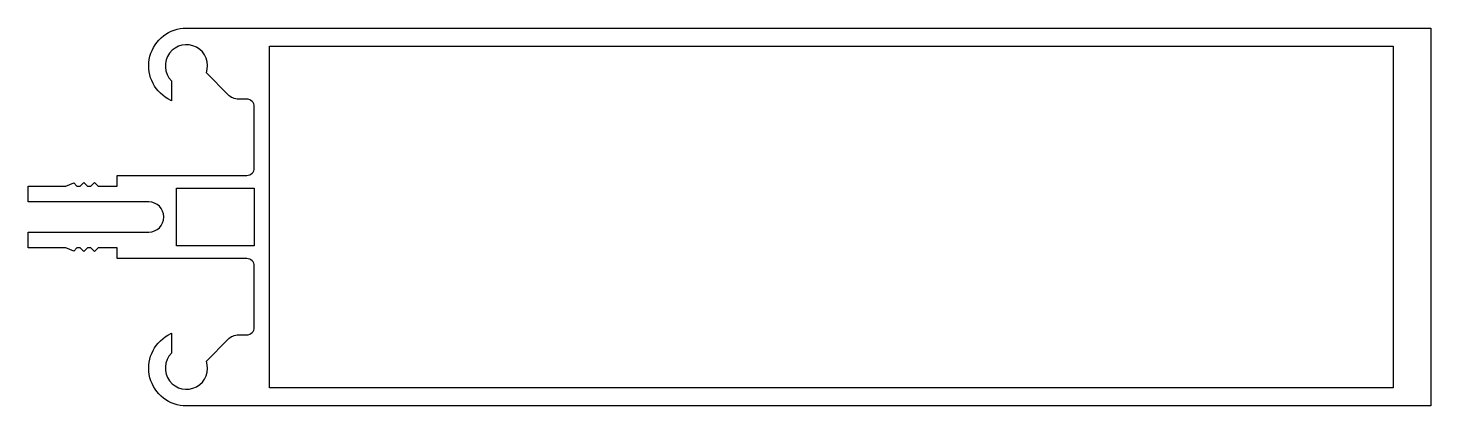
# Model space of a CAD drawing. Extents: x 0 to 186, y 0 to 50.
import ezdxf

# ---------------------------------------------------------------- set-up
doc = ezdxf.new("R2010")
doc.units = 0
doc.layers.get('0').update_dxf_attribs({"linetype": 'CONTINUOUS'})

msp = doc.modelspace()

# ---------------------------------------------------------------- linework, layer by layer
msp.add_lwpolyline([(186, 50), (186, 0), (21, 0, -0.772201), (18.55, 9.36), (19, 9.61), (19, 6.96, 1.803885), (23.64, 5.94), (26.51, 8.81, -0.198912), (27.93, 9.4), (29, 9.4, 0.414214), (30, 10.4), (30, 18.5, 0.414214), (29, 19.5), (11.8, 19.5), (11.8, 20.9), (9.28, 20.9), (8.8, 20.42), (8.32, 20.9), (7.88, 20.9), (7.4, 20.42), (6.92, 20.9), (6.48, 20.9), (6.05, 20.46), (5, 20.9), (0, 20.9), (0, 23), (16, 23, 1), (16, 27), (0, 27), (0, 29.1), (5, 29.1), (6.05, 29.54), (6.48, 29.1), (6.92, 29.1), (7.4, 29.58), (7.88, 29.1), (8.32, 29.1), (8.8, 29.58), (9.28, 29.1), (11.8, 29.1), (11.8, 30.5), (29, 30.5, 0.414214), (30, 31.5), (30, 39.6, 0.414214), (29, 40.6), (27.93, 40.6, -0.198912), (26.51, 41.19), (23.64, 44.06, 1.803885), (19, 43.04), (19, 40.39), (18.55, 40.64, -0.772201), (21, 50), (186, 50)], format="xyb", close=True)
for points in [[(181, 47.6), (181, 2.4), (32, 2.4), (32, 47.6), (181, 47.6)], [(30, 28.8), (30, 21.2), (19.7, 21.2), (19.7, 28.8), (30, 28.8)]]:
    msp.add_lwpolyline(points, close=True)

doc.saveas('drawing.dxf')
